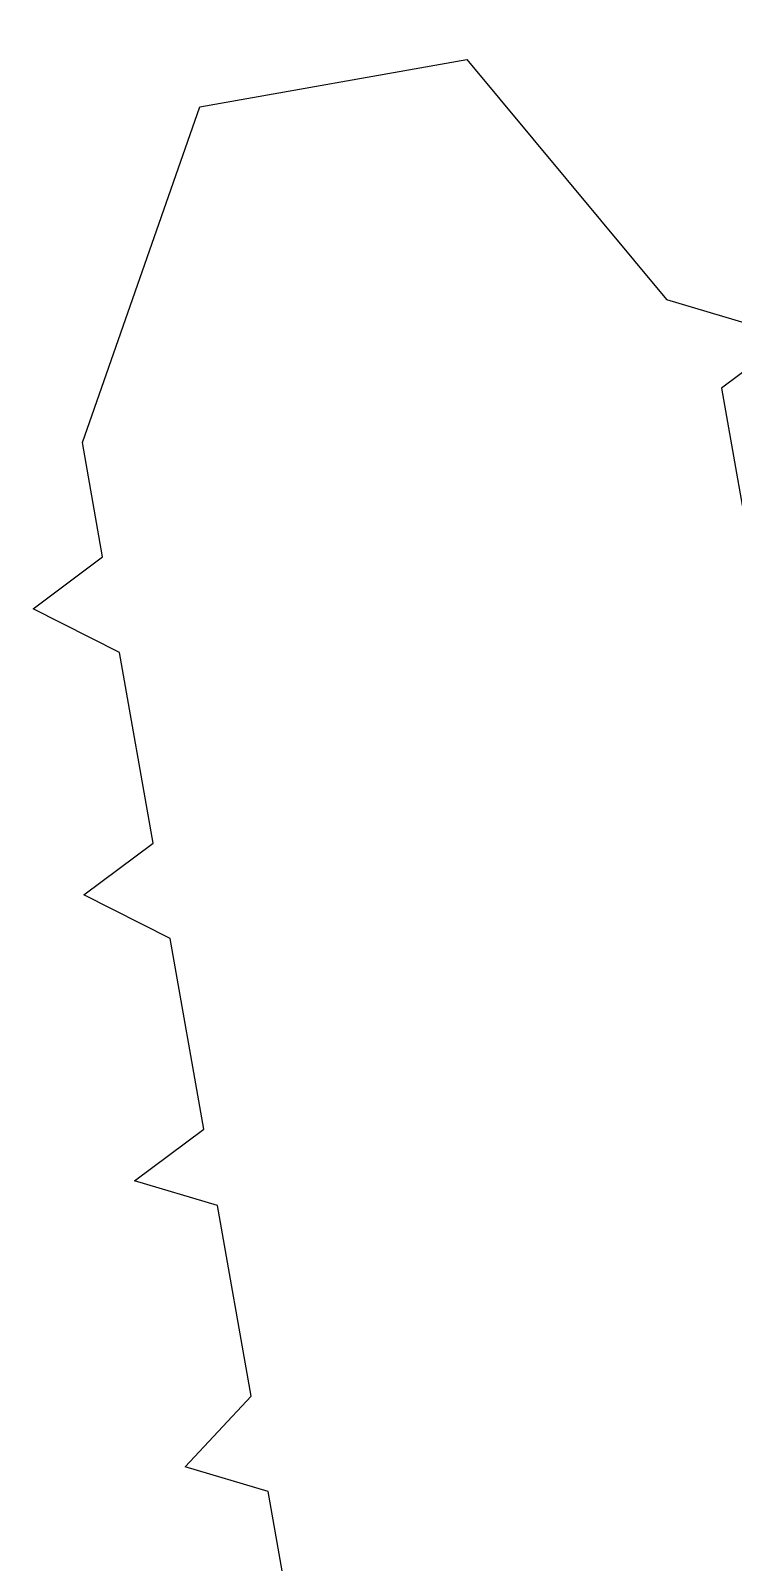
# Model space of a CAD drawing. Header units: millimetres. Extents: x -8417289 to 9420486, y 0 to 166066.
# Drawn here: x -196567.5 to -196563.08, y 105961.24 to 105970.87 of the extents above; entities that cross this region are included whole.
import ezdxf
from ezdxf import colors
from ezdxf.entities.mleader import LeaderData, LeaderLine
from ezdxf.math import Vec2, Vec3

# ---------------------------------------------------------------- set-up
doc = ezdxf.new("R2010")
doc.units = ezdxf.units.MM
doc.header["$MEASUREMENT"] = 0
doc.layers.get('0').update_dxf_attribs({"color": 250, "lineweight": 9})
for name, color, linetype, lineweight in [('_АР ТЕКСТ', 250, 'Continuous', 25), ('АР_Размеры', 175, 'Continuous', 9), ('АР_Сущ Несущая стена', 216, 'Continuous', 30)]:
    doc.layers.add(name, color=color, linetype=linetype, lineweight=lineweight)
doc.styles.add('ISOCPEUR', font='isocpeur.TTF')

# ---------------------------------------------------------------- blocks, each defined once
blk = doc.blocks.new('_DotSmall')
at = {"color": 0, "linetype": 'ByBlock', "const_width": 0.5}
blk.add_lwpolyline([(-0.0625, 0, 1), (0.0625, 0, 1)], format="xyb", close=True, dxfattribs=at)

msp = doc.modelspace()

# ---------------------------------------------------------------- linework, layer by layer
at = {"layer": 'АР_Размеры', "color": 5, "lineweight": 0, "ltscale": 100, "transparency": 33554687}
msp.add_lwpolyline([(-196565.7883, 105960.4771), (-196566.0011, 105961.6776), (-196566.5239, 105961.8326), (-196566.1075, 105962.2779), (-196566.3202, 105963.4784), (-196566.843, 105963.6334), (-196566.4053, 105963.9586), (-196566.6181, 105965.1591), (-196567.1622, 105965.4342), (-196566.7245, 105965.7594), (-196566.9373, 105966.9599), (-196567.4814, 105967.2349), (-196567.0437, 105967.5602), (-196567.1713, 105968.2805), (-196566.4313, 105970.3927), (-196564.7506, 105970.6906), (-196563.4923, 105969.1802), (-196562.7081, 105968.9477), (-196563.1458, 105968.6225), (-196562.9331, 105967.4219)], dxfattribs=at)
msp.add_lwpolyline([(-196565.7883, 105960.4771), (-196566.0011, 105961.6776), (-196566.5239, 105961.8326), (-196566.1075, 105962.2779), (-196566.3202, 105963.4784), (-196566.843, 105963.6334), (-196566.4053, 105963.9586), (-196566.6181, 105965.1591), (-196567.1622, 105965.4342), (-196566.7245, 105965.7594), (-196566.9373, 105966.9599), (-196567.4814, 105967.2349), (-196567.0437, 105967.5602), (-196567.1713, 105968.2805), (-196566.4313, 105970.3927), (-196564.7506, 105970.6906), (-196563.4923, 105969.1802), (-196562.7081, 105968.9477), (-196563.1458, 105968.6225), (-196562.9331, 105967.4219)], dxfattribs=at)
msp.add_lwpolyline([(-196565.7883, 105960.4771), (-196566.0011, 105961.6776), (-196566.5239, 105961.8326), (-196566.1075, 105962.2779), (-196566.3202, 105963.4784), (-196566.843, 105963.6334), (-196566.4053, 105963.9586), (-196566.6181, 105965.1591), (-196567.1622, 105965.4342), (-196566.7245, 105965.7594), (-196566.9373, 105966.9599), (-196567.4814, 105967.2349), (-196567.0437, 105967.5602), (-196567.1713, 105968.2805), (-196566.4313, 105970.3927), (-196564.7506, 105970.6906), (-196563.4923, 105969.1802), (-196562.7081, 105968.9477), (-196563.1458, 105968.6225), (-196562.9331, 105967.4219)], dxfattribs=at)
msp.add_lwpolyline([(-196565.7883, 105960.4771), (-196566.0011, 105961.6776), (-196566.5239, 105961.8326), (-196566.1075, 105962.2779), (-196566.3202, 105963.4784), (-196566.843, 105963.6334), (-196566.4053, 105963.9586), (-196566.6181, 105965.1591), (-196567.1622, 105965.4342), (-196566.7245, 105965.7594), (-196566.9373, 105966.9599), (-196567.4814, 105967.2349), (-196567.0437, 105967.5602), (-196567.1713, 105968.2805), (-196566.4313, 105970.3927), (-196564.7506, 105970.6906), (-196563.4923, 105969.1802), (-196562.7081, 105968.9477), (-196563.1458, 105968.6225), (-196562.9331, 105967.4219)], dxfattribs=at)
msp.add_lwpolyline([(-196565.7883, 105960.4771), (-196566.0011, 105961.6776), (-196566.5239, 105961.8326), (-196566.1075, 105962.2779), (-196566.3202, 105963.4784), (-196566.843, 105963.6334), (-196566.4053, 105963.9586), (-196566.6181, 105965.1591), (-196567.1622, 105965.4342), (-196566.7245, 105965.7594), (-196566.9373, 105966.9599), (-196567.4814, 105967.2349), (-196567.0437, 105967.5602), (-196567.1713, 105968.2805), (-196566.4313, 105970.3927), (-196564.7506, 105970.6906), (-196563.4923, 105969.1802), (-196562.7081, 105968.9477), (-196563.1458, 105968.6225), (-196562.9331, 105967.4219)], dxfattribs=at)
msp.add_lwpolyline([(-196565.7883, 105960.4771), (-196566.0011, 105961.6776), (-196566.5239, 105961.8326), (-196566.1075, 105962.2779), (-196566.3202, 105963.4784), (-196566.843, 105963.6334), (-196566.4053, 105963.9586), (-196566.6181, 105965.1591), (-196567.1622, 105965.4342), (-196566.7245, 105965.7594), (-196566.9373, 105966.9599), (-196567.4814, 105967.2349), (-196567.0437, 105967.5602), (-196567.1713, 105968.2805), (-196566.4313, 105970.3927), (-196564.7506, 105970.6906), (-196563.4923, 105969.1802), (-196562.7081, 105968.9477), (-196563.1458, 105968.6225), (-196562.9331, 105967.4219)], dxfattribs=at)
msp.add_lwpolyline([(-196565.7883, 105960.4771), (-196566.0011, 105961.6776), (-196566.5239, 105961.8326), (-196566.1075, 105962.2779), (-196566.3202, 105963.4784), (-196566.843, 105963.6334), (-196566.4053, 105963.9586), (-196566.6181, 105965.1591), (-196567.1622, 105965.4342), (-196566.7245, 105965.7594), (-196566.9373, 105966.9599), (-196567.4814, 105967.2349), (-196567.0437, 105967.5602), (-196567.1713, 105968.2805), (-196566.4313, 105970.3927), (-196564.7506, 105970.6906), (-196563.4923, 105969.1802), (-196562.7081, 105968.9477), (-196563.1458, 105968.6225), (-196562.9331, 105967.4219)], dxfattribs=at)
msp.add_lwpolyline([(-196565.7883, 105960.4771), (-196566.0011, 105961.6776), (-196566.5239, 105961.8326), (-196566.1075, 105962.2779), (-196566.3202, 105963.4784), (-196566.843, 105963.6334), (-196566.4053, 105963.9586), (-196566.6181, 105965.1591), (-196567.1622, 105965.4342), (-196566.7245, 105965.7594), (-196566.9373, 105966.9599), (-196567.4814, 105967.2349), (-196567.0437, 105967.5602), (-196567.1713, 105968.2805), (-196566.4313, 105970.3927), (-196564.7506, 105970.6906), (-196563.4923, 105969.1802), (-196562.7081, 105968.9477), (-196563.1458, 105968.6225), (-196562.9331, 105967.4219)], dxfattribs=at)
msp.add_lwpolyline([(-196565.7883, 105960.4771), (-196566.0011, 105961.6776), (-196566.5239, 105961.8326), (-196566.1075, 105962.2779), (-196566.3202, 105963.4784), (-196566.843, 105963.6334), (-196566.4053, 105963.9586), (-196566.6181, 105965.1591), (-196567.1622, 105965.4342), (-196566.7245, 105965.7594), (-196566.9373, 105966.9599), (-196567.4814, 105967.2349), (-196567.0437, 105967.5602), (-196567.1713, 105968.2805), (-196566.4313, 105970.3927), (-196564.7506, 105970.6906), (-196563.4923, 105969.1802), (-196562.7081, 105968.9477), (-196563.1458, 105968.6225), (-196562.9331, 105967.4219)], dxfattribs=at)
msp.add_lwpolyline([(-196565.7883, 105960.4771), (-196566.0011, 105961.6776), (-196566.5239, 105961.8326), (-196566.1075, 105962.2779), (-196566.3202, 105963.4784), (-196566.843, 105963.6334), (-196566.4053, 105963.9586), (-196566.6181, 105965.1591), (-196567.1622, 105965.4342), (-196566.7245, 105965.7594), (-196566.9373, 105966.9599), (-196567.4814, 105967.2349), (-196567.0437, 105967.5602), (-196567.1713, 105968.2805), (-196566.4313, 105970.3927), (-196564.7506, 105970.6906), (-196563.4923, 105969.1802), (-196562.7081, 105968.9477), (-196563.1458, 105968.6225), (-196562.9331, 105967.4219)], dxfattribs=at)
msp.add_lwpolyline([(-196565.7883, 105960.4771), (-196566.0011, 105961.6776), (-196566.5239, 105961.8326), (-196566.1075, 105962.2779), (-196566.3202, 105963.4784), (-196566.843, 105963.6334), (-196566.4053, 105963.9586), (-196566.6181, 105965.1591), (-196567.1622, 105965.4342), (-196566.7245, 105965.7594), (-196566.9373, 105966.9599), (-196567.4814, 105967.2349), (-196567.0437, 105967.5602), (-196567.1713, 105968.2805), (-196566.4313, 105970.3927), (-196564.7506, 105970.6906), (-196563.4923, 105969.1802), (-196562.7081, 105968.9477), (-196563.1458, 105968.6225), (-196562.9331, 105967.4219)], dxfattribs=at)
msp.add_lwpolyline([(-196565.7883, 105960.4771), (-196566.0011, 105961.6776), (-196566.5239, 105961.8326), (-196566.1075, 105962.2779), (-196566.3202, 105963.4784), (-196566.843, 105963.6334), (-196566.4053, 105963.9586), (-196566.6181, 105965.1591), (-196567.1622, 105965.4342), (-196566.7245, 105965.7594), (-196566.9373, 105966.9599), (-196567.4814, 105967.2349), (-196567.0437, 105967.5602), (-196567.1713, 105968.2805), (-196566.4313, 105970.3927), (-196564.7506, 105970.6906), (-196563.4923, 105969.1802), (-196562.7081, 105968.9477), (-196563.1458, 105968.6225), (-196562.9331, 105967.4219)], dxfattribs=at)
msp.add_lwpolyline([(-196565.7883, 105960.4771), (-196566.0011, 105961.6776), (-196566.5239, 105961.8326), (-196566.1075, 105962.2779), (-196566.3202, 105963.4784), (-196566.843, 105963.6334), (-196566.4053, 105963.9586), (-196566.6181, 105965.1591), (-196567.1622, 105965.4342), (-196566.7245, 105965.7594), (-196566.9373, 105966.9599), (-196567.4814, 105967.2349), (-196567.0437, 105967.5602), (-196567.1713, 105968.2805), (-196566.4313, 105970.3927), (-196564.7506, 105970.6906), (-196563.4923, 105969.1802), (-196562.7081, 105968.9477), (-196563.1458, 105968.6225), (-196562.9331, 105967.4219)], dxfattribs=at)
msp.add_lwpolyline([(-196565.7883, 105960.4771), (-196566.0011, 105961.6776), (-196566.5239, 105961.8326), (-196566.1075, 105962.2779), (-196566.3202, 105963.4784), (-196566.843, 105963.6334), (-196566.4053, 105963.9586), (-196566.6181, 105965.1591), (-196567.1622, 105965.4342), (-196566.7245, 105965.7594), (-196566.9373, 105966.9599), (-196567.4814, 105967.2349), (-196567.0437, 105967.5602), (-196567.1713, 105968.2805), (-196566.4313, 105970.3927), (-196564.7506, 105970.6906), (-196563.4923, 105969.1802), (-196562.7081, 105968.9477), (-196563.1458, 105968.6225), (-196562.9331, 105967.4219)], dxfattribs=at)
msp.add_lwpolyline([(-196565.7883, 105960.4771), (-196566.0011, 105961.6776), (-196566.5239, 105961.8326), (-196566.1075, 105962.2779), (-196566.3202, 105963.4784), (-196566.843, 105963.6334), (-196566.4053, 105963.9586), (-196566.6181, 105965.1591), (-196567.1622, 105965.4342), (-196566.7245, 105965.7594), (-196566.9373, 105966.9599), (-196567.4814, 105967.2349), (-196567.0437, 105967.5602), (-196567.1713, 105968.2805), (-196566.4313, 105970.3927), (-196564.7506, 105970.6906), (-196563.4923, 105969.1802), (-196562.7081, 105968.9477), (-196563.1458, 105968.6225), (-196562.9331, 105967.4219)], dxfattribs=at)
msp.add_lwpolyline([(-196565.7883, 105960.4771), (-196566.0011, 105961.6776), (-196566.5239, 105961.8326), (-196566.1075, 105962.2779), (-196566.3202, 105963.4784), (-196566.843, 105963.6334), (-196566.4053, 105963.9586), (-196566.6181, 105965.1591), (-196567.1622, 105965.4342), (-196566.7245, 105965.7594), (-196566.9373, 105966.9599), (-196567.4814, 105967.2349), (-196567.0437, 105967.5602), (-196567.1713, 105968.2805), (-196566.4313, 105970.3927), (-196564.7506, 105970.6906), (-196563.4923, 105969.1802), (-196562.7081, 105968.9477), (-196563.1458, 105968.6225), (-196562.9331, 105967.4219)], dxfattribs=at)
msp.add_lwpolyline([(-196565.7883, 105960.4771), (-196566.0011, 105961.6776), (-196566.5239, 105961.8326), (-196566.1075, 105962.2779), (-196566.3202, 105963.4784), (-196566.843, 105963.6334), (-196566.4053, 105963.9586), (-196566.6181, 105965.1591), (-196567.1622, 105965.4342), (-196566.7245, 105965.7594), (-196566.9373, 105966.9599), (-196567.4814, 105967.2349), (-196567.0437, 105967.5602), (-196567.1713, 105968.2805), (-196566.4313, 105970.3927), (-196564.7506, 105970.6906), (-196563.4923, 105969.1802), (-196562.7081, 105968.9477), (-196563.1458, 105968.6225), (-196562.9331, 105967.4219)], dxfattribs=at)
msp.add_lwpolyline([(-196565.7883, 105960.4771), (-196566.0011, 105961.6776), (-196566.5239, 105961.8326), (-196566.1075, 105962.2779), (-196566.3202, 105963.4784), (-196566.843, 105963.6334), (-196566.4053, 105963.9586), (-196566.6181, 105965.1591), (-196567.1622, 105965.4342), (-196566.7245, 105965.7594), (-196566.9373, 105966.9599), (-196567.4814, 105967.2349), (-196567.0437, 105967.5602), (-196567.1713, 105968.2805), (-196566.4313, 105970.3927), (-196564.7506, 105970.6906), (-196563.4923, 105969.1802), (-196562.7081, 105968.9477), (-196563.1458, 105968.6225), (-196562.9331, 105967.4219)], dxfattribs=at)
msp.add_lwpolyline([(-196565.7883, 105960.4771), (-196566.0011, 105961.6776), (-196566.5239, 105961.8326), (-196566.1075, 105962.2779), (-196566.3202, 105963.4784), (-196566.843, 105963.6334), (-196566.4053, 105963.9586), (-196566.6181, 105965.1591), (-196567.1622, 105965.4342), (-196566.7245, 105965.7594), (-196566.9373, 105966.9599), (-196567.4814, 105967.2349), (-196567.0437, 105967.5602), (-196567.1713, 105968.2805), (-196566.4313, 105970.3927), (-196564.7506, 105970.6906), (-196563.4923, 105969.1802), (-196562.7081, 105968.9477), (-196563.1458, 105968.6225), (-196562.9331, 105967.4219)], dxfattribs=at)
msp.add_lwpolyline([(-196565.7883, 105960.4771), (-196566.0011, 105961.6776), (-196566.5239, 105961.8326), (-196566.1075, 105962.2779), (-196566.3202, 105963.4784), (-196566.843, 105963.6334), (-196566.4053, 105963.9586), (-196566.6181, 105965.1591), (-196567.1622, 105965.4342), (-196566.7245, 105965.7594), (-196566.9373, 105966.9599), (-196567.4814, 105967.2349), (-196567.0437, 105967.5602), (-196567.1713, 105968.2805), (-196566.4313, 105970.3927), (-196564.7506, 105970.6906), (-196563.4923, 105969.1802), (-196562.7081, 105968.9477), (-196563.1458, 105968.6225), (-196562.9331, 105967.4219)], dxfattribs=at)
msp.add_lwpolyline([(-196565.7883, 105960.4771), (-196566.0011, 105961.6776), (-196566.5239, 105961.8326), (-196566.1075, 105962.2779), (-196566.3202, 105963.4784), (-196566.843, 105963.6334), (-196566.4053, 105963.9586), (-196566.6181, 105965.1591), (-196567.1622, 105965.4342), (-196566.7245, 105965.7594), (-196566.9373, 105966.9599), (-196567.4814, 105967.2349), (-196567.0437, 105967.5602), (-196567.1713, 105968.2805), (-196566.4313, 105970.3927), (-196564.7506, 105970.6906), (-196563.4923, 105969.1802), (-196562.7081, 105968.9477), (-196563.1458, 105968.6225), (-196562.9331, 105967.4219)], dxfattribs=at)
msp.add_lwpolyline([(-196565.7883, 105960.4771), (-196566.0011, 105961.6776), (-196566.5239, 105961.8326), (-196566.1075, 105962.2779), (-196566.3202, 105963.4784), (-196566.843, 105963.6334), (-196566.4053, 105963.9586), (-196566.6181, 105965.1591), (-196567.1622, 105965.4342), (-196566.7245, 105965.7594), (-196566.9373, 105966.9599), (-196567.4814, 105967.2349), (-196567.0437, 105967.5602), (-196567.1713, 105968.2805), (-196566.4313, 105970.3927), (-196564.7506, 105970.6906), (-196563.4923, 105969.1802), (-196562.7081, 105968.9477), (-196563.1458, 105968.6225), (-196562.9331, 105967.4219)], dxfattribs=at)
msp.add_lwpolyline([(-196565.7883, 105960.4771), (-196566.0011, 105961.6776), (-196566.5239, 105961.8326), (-196566.1075, 105962.2779), (-196566.3202, 105963.4784), (-196566.843, 105963.6334), (-196566.4053, 105963.9586), (-196566.6181, 105965.1591), (-196567.1622, 105965.4342), (-196566.7245, 105965.7594), (-196566.9373, 105966.9599), (-196567.4814, 105967.2349), (-196567.0437, 105967.5602), (-196567.1713, 105968.2805), (-196566.4313, 105970.3927), (-196564.7506, 105970.6906), (-196563.4923, 105969.1802), (-196562.7081, 105968.9477), (-196563.1458, 105968.6225), (-196562.9331, 105967.4219)], dxfattribs=at)
msp.add_lwpolyline([(-196565.7883, 105960.4771), (-196566.0011, 105961.6776), (-196566.5239, 105961.8326), (-196566.1075, 105962.2779), (-196566.3202, 105963.4784), (-196566.843, 105963.6334), (-196566.4053, 105963.9586), (-196566.6181, 105965.1591), (-196567.1622, 105965.4342), (-196566.7245, 105965.7594), (-196566.9373, 105966.9599), (-196567.4814, 105967.2349), (-196567.0437, 105967.5602), (-196567.1713, 105968.2805), (-196566.4313, 105970.3927), (-196564.7506, 105970.6906), (-196563.4923, 105969.1802), (-196562.7081, 105968.9477), (-196563.1458, 105968.6225), (-196562.9331, 105967.4219)], dxfattribs=at)
msp.add_lwpolyline([(-196565.7883, 105960.4771), (-196566.0011, 105961.6776), (-196566.5239, 105961.8326), (-196566.1075, 105962.2779), (-196566.3202, 105963.4784), (-196566.843, 105963.6334), (-196566.4053, 105963.9586), (-196566.6181, 105965.1591), (-196567.1622, 105965.4342), (-196566.7245, 105965.7594), (-196566.9373, 105966.9599), (-196567.4814, 105967.2349), (-196567.0437, 105967.5602), (-196567.1713, 105968.2805), (-196566.4313, 105970.3927), (-196564.7506, 105970.6906), (-196563.4923, 105969.1802), (-196562.7081, 105968.9477), (-196563.1458, 105968.6225), (-196562.9331, 105967.4219)], dxfattribs=at)
msp.add_lwpolyline([(-196565.7883, 105960.4771), (-196566.0011, 105961.6776), (-196566.5239, 105961.8326), (-196566.1075, 105962.2779), (-196566.3202, 105963.4784), (-196566.843, 105963.6334), (-196566.4053, 105963.9586), (-196566.6181, 105965.1591), (-196567.1622, 105965.4342), (-196566.7245, 105965.7594), (-196566.9373, 105966.9599), (-196567.4814, 105967.2349), (-196567.0437, 105967.5602), (-196567.1713, 105968.2805), (-196566.4313, 105970.3927), (-196564.7506, 105970.6906), (-196563.4923, 105969.1802), (-196562.7081, 105968.9477), (-196563.1458, 105968.6225), (-196562.9331, 105967.4219)], dxfattribs=at)
msp.add_lwpolyline([(-196565.7883, 105960.4771), (-196566.0011, 105961.6776), (-196566.5239, 105961.8326), (-196566.1075, 105962.2779), (-196566.3202, 105963.4784), (-196566.843, 105963.6334), (-196566.4053, 105963.9586), (-196566.6181, 105965.1591), (-196567.1622, 105965.4342), (-196566.7245, 105965.7594), (-196566.9373, 105966.9599), (-196567.4814, 105967.2349), (-196567.0437, 105967.5602), (-196567.1713, 105968.2805), (-196566.4313, 105970.3927), (-196564.7506, 105970.6906), (-196563.4923, 105969.1802), (-196562.7081, 105968.9477), (-196563.1458, 105968.6225), (-196562.9331, 105967.4219)], dxfattribs=at)
msp.add_lwpolyline([(-196565.7883, 105960.4771), (-196566.0011, 105961.6776), (-196566.5239, 105961.8326), (-196566.1075, 105962.2779), (-196566.3202, 105963.4784), (-196566.843, 105963.6334), (-196566.4053, 105963.9586), (-196566.6181, 105965.1591), (-196567.1622, 105965.4342), (-196566.7245, 105965.7594), (-196566.9373, 105966.9599), (-196567.4814, 105967.2349), (-196567.0437, 105967.5602), (-196567.1713, 105968.2805), (-196566.4313, 105970.3927), (-196564.7506, 105970.6906), (-196563.4923, 105969.1802), (-196562.7081, 105968.9477), (-196563.1458, 105968.6225), (-196562.9331, 105967.4219)], dxfattribs=at)
msp.add_lwpolyline([(-196565.7883, 105960.4771), (-196566.0011, 105961.6776), (-196566.5239, 105961.8326), (-196566.1075, 105962.2779), (-196566.3202, 105963.4784), (-196566.843, 105963.6334), (-196566.4053, 105963.9586), (-196566.6181, 105965.1591), (-196567.1622, 105965.4342), (-196566.7245, 105965.7594), (-196566.9373, 105966.9599), (-196567.4814, 105967.2349), (-196567.0437, 105967.5602), (-196567.1713, 105968.2805), (-196566.4313, 105970.3927), (-196564.7506, 105970.6906), (-196563.4923, 105969.1802), (-196562.7081, 105968.9477), (-196563.1458, 105968.6225), (-196562.9331, 105967.4219)], dxfattribs=at)
msp.add_lwpolyline([(-196565.7883, 105960.4771), (-196566.0011, 105961.6776), (-196566.5239, 105961.8326), (-196566.1075, 105962.2779), (-196566.3202, 105963.4784), (-196566.843, 105963.6334), (-196566.4053, 105963.9586), (-196566.6181, 105965.1591), (-196567.1622, 105965.4342), (-196566.7245, 105965.7594), (-196566.9373, 105966.9599), (-196567.4814, 105967.2349), (-196567.0437, 105967.5602), (-196567.1713, 105968.2805), (-196566.4313, 105970.3927), (-196564.7506, 105970.6906), (-196563.4923, 105969.1802), (-196562.7081, 105968.9477), (-196563.1458, 105968.6225), (-196562.9331, 105967.4219)], dxfattribs=at)
msp.add_lwpolyline([(-196565.7883, 105960.4771), (-196566.0011, 105961.6776), (-196566.5239, 105961.8326), (-196566.1075, 105962.2779), (-196566.3202, 105963.4784), (-196566.843, 105963.6334), (-196566.4053, 105963.9586), (-196566.6181, 105965.1591), (-196567.1622, 105965.4342), (-196566.7245, 105965.7594), (-196566.9373, 105966.9599), (-196567.4814, 105967.2349), (-196567.0437, 105967.5602), (-196567.1713, 105968.2805), (-196566.4313, 105970.3927), (-196564.7506, 105970.6906), (-196563.4923, 105969.1802), (-196562.7081, 105968.9477), (-196563.1458, 105968.6225), (-196562.9331, 105967.4219)], dxfattribs=at)
msp.add_lwpolyline([(-196565.7883, 105960.4771), (-196566.0011, 105961.6776), (-196566.5239, 105961.8326), (-196566.1075, 105962.2779), (-196566.3202, 105963.4784), (-196566.843, 105963.6334), (-196566.4053, 105963.9586), (-196566.6181, 105965.1591), (-196567.1622, 105965.4342), (-196566.7245, 105965.7594), (-196566.9373, 105966.9599), (-196567.4814, 105967.2349), (-196567.0437, 105967.5602), (-196567.1713, 105968.2805), (-196566.4313, 105970.3927), (-196564.7506, 105970.6906), (-196563.4923, 105969.1802), (-196562.7081, 105968.9477), (-196563.1458, 105968.6225), (-196562.9331, 105967.4219)], dxfattribs=at)
msp.add_lwpolyline([(-196565.7883, 105960.4771), (-196566.0011, 105961.6776), (-196566.5239, 105961.8326), (-196566.1075, 105962.2779), (-196566.3202, 105963.4784), (-196566.843, 105963.6334), (-196566.4053, 105963.9586), (-196566.6181, 105965.1591), (-196567.1622, 105965.4342), (-196566.7245, 105965.7594), (-196566.9373, 105966.9599), (-196567.4814, 105967.2349), (-196567.0437, 105967.5602), (-196567.1713, 105968.2805), (-196566.4313, 105970.3927), (-196564.7506, 105970.6906), (-196563.4923, 105969.1802), (-196562.7081, 105968.9477), (-196563.1458, 105968.6225), (-196562.9331, 105967.4219)], dxfattribs=at)
msp.add_lwpolyline([(-196565.7883, 105960.4771), (-196566.0011, 105961.6776), (-196566.5239, 105961.8326), (-196566.1075, 105962.2779), (-196566.3202, 105963.4784), (-196566.843, 105963.6334), (-196566.4053, 105963.9586), (-196566.6181, 105965.1591), (-196567.1622, 105965.4342), (-196566.7245, 105965.7594), (-196566.9373, 105966.9599), (-196567.4814, 105967.2349), (-196567.0437, 105967.5602), (-196567.1713, 105968.2805), (-196566.4313, 105970.3927), (-196564.7506, 105970.6906), (-196563.4923, 105969.1802), (-196562.7081, 105968.9477), (-196563.1458, 105968.6225), (-196562.9331, 105967.4219)], dxfattribs=at)
msp.add_lwpolyline([(-196565.7883, 105960.4771), (-196566.0011, 105961.6776), (-196566.5239, 105961.8326), (-196566.1075, 105962.2779), (-196566.3202, 105963.4784), (-196566.843, 105963.6334), (-196566.4053, 105963.9586), (-196566.6181, 105965.1591), (-196567.1622, 105965.4342), (-196566.7245, 105965.7594), (-196566.9373, 105966.9599), (-196567.4814, 105967.2349), (-196567.0437, 105967.5602), (-196567.1713, 105968.2805), (-196566.4313, 105970.3927), (-196564.7506, 105970.6906), (-196563.4923, 105969.1802), (-196562.7081, 105968.9477), (-196563.1458, 105968.6225), (-196562.9331, 105967.4219)], dxfattribs=at)
msp.add_lwpolyline([(-196565.7883, 105960.4771), (-196566.0011, 105961.6776), (-196566.5239, 105961.8326), (-196566.1075, 105962.2779), (-196566.3202, 105963.4784), (-196566.843, 105963.6334), (-196566.4053, 105963.9586), (-196566.6181, 105965.1591), (-196567.1622, 105965.4342), (-196566.7245, 105965.7594), (-196566.9373, 105966.9599), (-196567.4814, 105967.2349), (-196567.0437, 105967.5602), (-196567.1713, 105968.2805), (-196566.4313, 105970.3927), (-196564.7506, 105970.6906), (-196563.4923, 105969.1802), (-196562.7081, 105968.9477), (-196563.1458, 105968.6225), (-196562.9331, 105967.4219)], dxfattribs=at)
msp.add_lwpolyline([(-196565.7883, 105960.4771), (-196566.0011, 105961.6776), (-196566.5239, 105961.8326), (-196566.1075, 105962.2779), (-196566.3202, 105963.4784), (-196566.843, 105963.6334), (-196566.4053, 105963.9586), (-196566.6181, 105965.1591), (-196567.1622, 105965.4342), (-196566.7245, 105965.7594), (-196566.9373, 105966.9599), (-196567.4814, 105967.2349), (-196567.0437, 105967.5602), (-196567.1713, 105968.2805), (-196566.4313, 105970.3927), (-196564.7506, 105970.6906), (-196563.4923, 105969.1802), (-196562.7081, 105968.9477), (-196563.1458, 105968.6225), (-196562.9331, 105967.4219)], dxfattribs=at)
msp.add_lwpolyline([(-196565.7883, 105960.4771), (-196566.0011, 105961.6776), (-196566.5239, 105961.8326), (-196566.1075, 105962.2779), (-196566.3202, 105963.4784), (-196566.843, 105963.6334), (-196566.4053, 105963.9586), (-196566.6181, 105965.1591), (-196567.1622, 105965.4342), (-196566.7245, 105965.7594), (-196566.9373, 105966.9599), (-196567.4814, 105967.2349), (-196567.0437, 105967.5602), (-196567.1713, 105968.2805), (-196566.4313, 105970.3927), (-196564.7506, 105970.6906), (-196563.4923, 105969.1802), (-196562.7081, 105968.9477), (-196563.1458, 105968.6225), (-196562.9331, 105967.4219)], dxfattribs=at)
msp.add_lwpolyline([(-196565.7883, 105960.4771), (-196566.0011, 105961.6776), (-196566.5239, 105961.8326), (-196566.1075, 105962.2779), (-196566.3202, 105963.4784), (-196566.843, 105963.6334), (-196566.4053, 105963.9586), (-196566.6181, 105965.1591), (-196567.1622, 105965.4342), (-196566.7245, 105965.7594), (-196566.9373, 105966.9599), (-196567.4814, 105967.2349), (-196567.0437, 105967.5602), (-196567.1713, 105968.2805), (-196566.4313, 105970.3927), (-196564.7506, 105970.6906), (-196563.4923, 105969.1802), (-196562.7081, 105968.9477), (-196563.1458, 105968.6225), (-196562.9331, 105967.4219)], dxfattribs=at)
msp.add_lwpolyline([(-196565.7883, 105960.4771), (-196566.0011, 105961.6776), (-196566.5239, 105961.8326), (-196566.1075, 105962.2779), (-196566.3202, 105963.4784), (-196566.843, 105963.6334), (-196566.4053, 105963.9586), (-196566.6181, 105965.1591), (-196567.1622, 105965.4342), (-196566.7245, 105965.7594), (-196566.9373, 105966.9599), (-196567.4814, 105967.2349), (-196567.0437, 105967.5602), (-196567.1713, 105968.2805), (-196566.4313, 105970.3927), (-196564.7506, 105970.6906), (-196563.4923, 105969.1802), (-196562.7081, 105968.9477), (-196563.1458, 105968.6225), (-196562.9331, 105967.4219)], dxfattribs=at)
msp.add_lwpolyline([(-196565.7883, 105960.4771), (-196566.0011, 105961.6776), (-196566.5239, 105961.8326), (-196566.1075, 105962.2779), (-196566.3202, 105963.4784), (-196566.843, 105963.6334), (-196566.4053, 105963.9586), (-196566.6181, 105965.1591), (-196567.1622, 105965.4342), (-196566.7245, 105965.7594), (-196566.9373, 105966.9599), (-196567.4814, 105967.2349), (-196567.0437, 105967.5602), (-196567.1713, 105968.2805), (-196566.4313, 105970.3927), (-196564.7506, 105970.6906), (-196563.4923, 105969.1802), (-196562.7081, 105968.9477), (-196563.1458, 105968.6225), (-196562.9331, 105967.4219)], dxfattribs=at)
msp.add_lwpolyline([(-196565.7883, 105960.4771), (-196566.0011, 105961.6776), (-196566.5239, 105961.8326), (-196566.1075, 105962.2779), (-196566.3202, 105963.4784), (-196566.843, 105963.6334), (-196566.4053, 105963.9586), (-196566.6181, 105965.1591), (-196567.1622, 105965.4342), (-196566.7245, 105965.7594), (-196566.9373, 105966.9599), (-196567.4814, 105967.2349), (-196567.0437, 105967.5602), (-196567.1713, 105968.2805), (-196566.4313, 105970.3927), (-196564.7506, 105970.6906), (-196563.4923, 105969.1802), (-196562.7081, 105968.9477), (-196563.1458, 105968.6225), (-196562.9331, 105967.4219)], dxfattribs=at)
msp.add_lwpolyline([(-196565.7883, 105960.4771), (-196566.0011, 105961.6776), (-196566.5239, 105961.8326), (-196566.1075, 105962.2779), (-196566.3202, 105963.4784), (-196566.843, 105963.6334), (-196566.4053, 105963.9586), (-196566.6181, 105965.1591), (-196567.1622, 105965.4342), (-196566.7245, 105965.7594), (-196566.9373, 105966.9599), (-196567.4814, 105967.2349), (-196567.0437, 105967.5602), (-196567.1713, 105968.2805), (-196566.4313, 105970.3927), (-196564.7506, 105970.6906), (-196563.4923, 105969.1802), (-196562.7081, 105968.9477), (-196563.1458, 105968.6225), (-196562.9331, 105967.4219)], dxfattribs=at)
msp.add_lwpolyline([(-196565.7883, 105960.4771), (-196566.0011, 105961.6776), (-196566.5239, 105961.8326), (-196566.1075, 105962.2779), (-196566.3202, 105963.4784), (-196566.843, 105963.6334), (-196566.4053, 105963.9586), (-196566.6181, 105965.1591), (-196567.1622, 105965.4342), (-196566.7245, 105965.7594), (-196566.9373, 105966.9599), (-196567.4814, 105967.2349), (-196567.0437, 105967.5602), (-196567.1713, 105968.2805), (-196566.4313, 105970.3927), (-196564.7506, 105970.6906), (-196563.4923, 105969.1802), (-196562.7081, 105968.9477), (-196563.1458, 105968.6225), (-196562.9331, 105967.4219)], dxfattribs=at)
msp.add_lwpolyline([(-196565.7883, 105960.4771), (-196566.0011, 105961.6776), (-196566.5239, 105961.8326), (-196566.1075, 105962.2779), (-196566.3202, 105963.4784), (-196566.843, 105963.6334), (-196566.4053, 105963.9586), (-196566.6181, 105965.1591), (-196567.1622, 105965.4342), (-196566.7245, 105965.7594), (-196566.9373, 105966.9599), (-196567.4814, 105967.2349), (-196567.0437, 105967.5602), (-196567.1713, 105968.2805), (-196566.4313, 105970.3927), (-196564.7506, 105970.6906), (-196563.4923, 105969.1802), (-196562.7081, 105968.9477), (-196563.1458, 105968.6225), (-196562.9331, 105967.4219)], dxfattribs=at)
msp.add_lwpolyline([(-196565.7883, 105960.4771), (-196566.0011, 105961.6776), (-196566.5239, 105961.8326), (-196566.1075, 105962.2779), (-196566.3202, 105963.4784), (-196566.843, 105963.6334), (-196566.4053, 105963.9586), (-196566.6181, 105965.1591), (-196567.1622, 105965.4342), (-196566.7245, 105965.7594), (-196566.9373, 105966.9599), (-196567.4814, 105967.2349), (-196567.0437, 105967.5602), (-196567.1713, 105968.2805), (-196566.4313, 105970.3927), (-196564.7506, 105970.6906), (-196563.4923, 105969.1802), (-196562.7081, 105968.9477), (-196563.1458, 105968.6225), (-196562.9331, 105967.4219)], dxfattribs=at)
msp.add_lwpolyline([(-196565.7883, 105960.4771), (-196566.0011, 105961.6776), (-196566.5239, 105961.8326), (-196566.1075, 105962.2779), (-196566.3202, 105963.4784), (-196566.843, 105963.6334), (-196566.4053, 105963.9586), (-196566.6181, 105965.1591), (-196567.1622, 105965.4342), (-196566.7245, 105965.7594), (-196566.9373, 105966.9599), (-196567.4814, 105967.2349), (-196567.0437, 105967.5602), (-196567.1713, 105968.2805), (-196566.4313, 105970.3927), (-196564.7506, 105970.6906), (-196563.4923, 105969.1802), (-196562.7081, 105968.9477), (-196563.1458, 105968.6225), (-196562.9331, 105967.4219)], dxfattribs=at)
msp.add_lwpolyline([(-196565.7883, 105960.4771), (-196566.0011, 105961.6776), (-196566.5239, 105961.8326), (-196566.1075, 105962.2779), (-196566.3202, 105963.4784), (-196566.843, 105963.6334), (-196566.4053, 105963.9586), (-196566.6181, 105965.1591), (-196567.1622, 105965.4342), (-196566.7245, 105965.7594), (-196566.9373, 105966.9599), (-196567.4814, 105967.2349), (-196567.0437, 105967.5602), (-196567.1713, 105968.2805), (-196566.4313, 105970.3927), (-196564.7506, 105970.6906), (-196563.4923, 105969.1802), (-196562.7081, 105968.9477), (-196563.1458, 105968.6225), (-196562.9331, 105967.4219)], dxfattribs=at)
msp.add_lwpolyline([(-196565.7883, 105960.4771), (-196566.0011, 105961.6776), (-196566.5239, 105961.8326), (-196566.1075, 105962.2779), (-196566.3202, 105963.4784), (-196566.843, 105963.6334), (-196566.4053, 105963.9586), (-196566.6181, 105965.1591), (-196567.1622, 105965.4342), (-196566.7245, 105965.7594), (-196566.9373, 105966.9599), (-196567.4814, 105967.2349), (-196567.0437, 105967.5602), (-196567.1713, 105968.2805), (-196566.4313, 105970.3927), (-196564.7506, 105970.6906), (-196563.4923, 105969.1802), (-196562.7081, 105968.9477), (-196563.1458, 105968.6225), (-196562.9331, 105967.4219)], dxfattribs=at)
msp.add_lwpolyline([(-196565.7883, 105960.4771), (-196566.0011, 105961.6776), (-196566.5239, 105961.8326), (-196566.1075, 105962.2779), (-196566.3202, 105963.4784), (-196566.843, 105963.6334), (-196566.4053, 105963.9586), (-196566.6181, 105965.1591), (-196567.1622, 105965.4342), (-196566.7245, 105965.7594), (-196566.9373, 105966.9599), (-196567.4814, 105967.2349), (-196567.0437, 105967.5602), (-196567.1713, 105968.2805), (-196566.4313, 105970.3927), (-196564.7506, 105970.6906), (-196563.4923, 105969.1802), (-196562.7081, 105968.9477), (-196563.1458, 105968.6225), (-196562.9331, 105967.4219)], dxfattribs=at)
msp.add_lwpolyline([(-196565.7883, 105960.4771), (-196566.0011, 105961.6776), (-196566.5239, 105961.8326), (-196566.1075, 105962.2779), (-196566.3202, 105963.4784), (-196566.843, 105963.6334), (-196566.4053, 105963.9586), (-196566.6181, 105965.1591), (-196567.1622, 105965.4342), (-196566.7245, 105965.7594), (-196566.9373, 105966.9599), (-196567.4814, 105967.2349), (-196567.0437, 105967.5602), (-196567.1713, 105968.2805), (-196566.4313, 105970.3927), (-196564.7506, 105970.6906), (-196563.4923, 105969.1802), (-196562.7081, 105968.9477), (-196563.1458, 105968.6225), (-196562.9331, 105967.4219)], dxfattribs=at)
msp.add_lwpolyline([(-196565.7883, 105960.4771), (-196566.0011, 105961.6776), (-196566.5239, 105961.8326), (-196566.1075, 105962.2779), (-196566.3202, 105963.4784), (-196566.843, 105963.6334), (-196566.4053, 105963.9586), (-196566.6181, 105965.1591), (-196567.1622, 105965.4342), (-196566.7245, 105965.7594), (-196566.9373, 105966.9599), (-196567.4814, 105967.2349), (-196567.0437, 105967.5602), (-196567.1713, 105968.2805), (-196566.4313, 105970.3927), (-196564.7506, 105970.6906), (-196563.4923, 105969.1802), (-196562.7081, 105968.9477), (-196563.1458, 105968.6225), (-196562.9331, 105967.4219)], dxfattribs=at)
msp.add_lwpolyline([(-196565.7883, 105960.4771), (-196566.0011, 105961.6776), (-196566.5239, 105961.8326), (-196566.1075, 105962.2779), (-196566.3202, 105963.4784), (-196566.843, 105963.6334), (-196566.4053, 105963.9586), (-196566.6181, 105965.1591), (-196567.1622, 105965.4342), (-196566.7245, 105965.7594), (-196566.9373, 105966.9599), (-196567.4814, 105967.2349), (-196567.0437, 105967.5602), (-196567.1713, 105968.2805), (-196566.4313, 105970.3927), (-196564.7506, 105970.6906), (-196563.4923, 105969.1802), (-196562.7081, 105968.9477), (-196563.1458, 105968.6225), (-196562.9331, 105967.4219)], dxfattribs=at)
msp.add_lwpolyline([(-196565.7883, 105960.4771), (-196566.0011, 105961.6776), (-196566.5239, 105961.8326), (-196566.1075, 105962.2779), (-196566.3202, 105963.4784), (-196566.843, 105963.6334), (-196566.4053, 105963.9586), (-196566.6181, 105965.1591), (-196567.1622, 105965.4342), (-196566.7245, 105965.7594), (-196566.9373, 105966.9599), (-196567.4814, 105967.2349), (-196567.0437, 105967.5602), (-196567.1713, 105968.2805), (-196566.4313, 105970.3927), (-196564.7506, 105970.6906), (-196563.4923, 105969.1802), (-196562.7081, 105968.9477), (-196563.1458, 105968.6225), (-196562.9331, 105967.4219)], dxfattribs=at)
msp.add_lwpolyline([(-196565.7883, 105960.4771), (-196566.0011, 105961.6776), (-196566.5239, 105961.8326), (-196566.1075, 105962.2779), (-196566.3202, 105963.4784), (-196566.843, 105963.6334), (-196566.4053, 105963.9586), (-196566.6181, 105965.1591), (-196567.1622, 105965.4342), (-196566.7245, 105965.7594), (-196566.9373, 105966.9599), (-196567.4814, 105967.2349), (-196567.0437, 105967.5602), (-196567.1713, 105968.2805), (-196566.4313, 105970.3927), (-196564.7506, 105970.6906), (-196563.4923, 105969.1802), (-196562.7081, 105968.9477), (-196563.1458, 105968.6225), (-196562.9331, 105967.4219)], dxfattribs=at)
msp.add_lwpolyline([(-196565.7883, 105960.4771), (-196566.0011, 105961.6776), (-196566.5239, 105961.8326), (-196566.1075, 105962.2779), (-196566.3202, 105963.4784), (-196566.843, 105963.6334), (-196566.4053, 105963.9586), (-196566.6181, 105965.1591), (-196567.1622, 105965.4342), (-196566.7245, 105965.7594), (-196566.9373, 105966.9599), (-196567.4814, 105967.2349), (-196567.0437, 105967.5602), (-196567.1713, 105968.2805), (-196566.4313, 105970.3927), (-196564.7506, 105970.6906), (-196563.4923, 105969.1802), (-196562.7081, 105968.9477), (-196563.1458, 105968.6225), (-196562.9331, 105967.4219)], dxfattribs=at)
msp.add_lwpolyline([(-196565.7883, 105960.4771), (-196566.0011, 105961.6776), (-196566.5239, 105961.8326), (-196566.1075, 105962.2779), (-196566.3202, 105963.4784), (-196566.843, 105963.6334), (-196566.4053, 105963.9586), (-196566.6181, 105965.1591), (-196567.1622, 105965.4342), (-196566.7245, 105965.7594), (-196566.9373, 105966.9599), (-196567.4814, 105967.2349), (-196567.0437, 105967.5602), (-196567.1713, 105968.2805), (-196566.4313, 105970.3927), (-196564.7506, 105970.6906), (-196563.4923, 105969.1802), (-196562.7081, 105968.9477), (-196563.1458, 105968.6225), (-196562.9331, 105967.4219)], dxfattribs=at)
msp.add_lwpolyline([(-196565.7883, 105960.4771), (-196566.0011, 105961.6776), (-196566.5239, 105961.8326), (-196566.1075, 105962.2779), (-196566.3202, 105963.4784), (-196566.843, 105963.6334), (-196566.4053, 105963.9586), (-196566.6181, 105965.1591), (-196567.1622, 105965.4342), (-196566.7245, 105965.7594), (-196566.9373, 105966.9599), (-196567.4814, 105967.2349), (-196567.0437, 105967.5602), (-196567.1713, 105968.2805), (-196566.4313, 105970.3927), (-196564.7506, 105970.6906), (-196563.4923, 105969.1802), (-196562.7081, 105968.9477), (-196563.1458, 105968.6225), (-196562.9331, 105967.4219)], dxfattribs=at)
msp.add_lwpolyline([(-196565.7883, 105960.4771), (-196566.0011, 105961.6776), (-196566.5239, 105961.8326), (-196566.1075, 105962.2779), (-196566.3202, 105963.4784), (-196566.843, 105963.6334), (-196566.4053, 105963.9586), (-196566.6181, 105965.1591), (-196567.1622, 105965.4342), (-196566.7245, 105965.7594), (-196566.9373, 105966.9599), (-196567.4814, 105967.2349), (-196567.0437, 105967.5602), (-196567.1713, 105968.2805), (-196566.4313, 105970.3927), (-196564.7506, 105970.6906), (-196563.4923, 105969.1802), (-196562.7081, 105968.9477), (-196563.1458, 105968.6225), (-196562.9331, 105967.4219)], dxfattribs=at)
msp.add_lwpolyline([(-196565.7883, 105960.4771), (-196566.0011, 105961.6776), (-196566.5239, 105961.8326), (-196566.1075, 105962.2779), (-196566.3202, 105963.4784), (-196566.843, 105963.6334), (-196566.4053, 105963.9586), (-196566.6181, 105965.1591), (-196567.1622, 105965.4342), (-196566.7245, 105965.7594), (-196566.9373, 105966.9599), (-196567.4814, 105967.2349), (-196567.0437, 105967.5602), (-196567.1713, 105968.2805), (-196566.4313, 105970.3927), (-196564.7506, 105970.6906), (-196563.4923, 105969.1802), (-196562.7081, 105968.9477), (-196563.1458, 105968.6225), (-196562.9331, 105967.4219)], dxfattribs=at)
msp.add_lwpolyline([(-196565.7883, 105960.4771), (-196566.0011, 105961.6776), (-196566.5239, 105961.8326), (-196566.1075, 105962.2779), (-196566.3202, 105963.4784), (-196566.843, 105963.6334), (-196566.4053, 105963.9586), (-196566.6181, 105965.1591), (-196567.1622, 105965.4342), (-196566.7245, 105965.7594), (-196566.9373, 105966.9599), (-196567.4814, 105967.2349), (-196567.0437, 105967.5602), (-196567.1713, 105968.2805), (-196566.4313, 105970.3927), (-196564.7506, 105970.6906), (-196563.4923, 105969.1802), (-196562.7081, 105968.9477), (-196563.1458, 105968.6225), (-196562.9331, 105967.4219)], dxfattribs=at)
msp.add_lwpolyline([(-196565.7883, 105960.4771), (-196566.0011, 105961.6776), (-196566.5239, 105961.8326), (-196566.1075, 105962.2779), (-196566.3202, 105963.4784), (-196566.843, 105963.6334), (-196566.4053, 105963.9586), (-196566.6181, 105965.1591), (-196567.1622, 105965.4342), (-196566.7245, 105965.7594), (-196566.9373, 105966.9599), (-196567.4814, 105967.2349), (-196567.0437, 105967.5602), (-196567.1713, 105968.2805), (-196566.4313, 105970.3927), (-196564.7506, 105970.6906), (-196563.4923, 105969.1802), (-196562.7081, 105968.9477), (-196563.1458, 105968.6225), (-196562.9331, 105967.4219)], dxfattribs=at)
msp.add_lwpolyline([(-196565.7883, 105960.4771), (-196566.0011, 105961.6776), (-196566.5239, 105961.8326), (-196566.1075, 105962.2779), (-196566.3202, 105963.4784), (-196566.843, 105963.6334), (-196566.4053, 105963.9586), (-196566.6181, 105965.1591), (-196567.1622, 105965.4342), (-196566.7245, 105965.7594), (-196566.9373, 105966.9599), (-196567.4814, 105967.2349), (-196567.0437, 105967.5602), (-196567.1713, 105968.2805), (-196566.4313, 105970.3927), (-196564.7506, 105970.6906), (-196563.4923, 105969.1802), (-196562.7081, 105968.9477), (-196563.1458, 105968.6225), (-196562.9331, 105967.4219)], dxfattribs=at)
msp.add_lwpolyline([(-196565.7883, 105960.4771), (-196566.0011, 105961.6776), (-196566.5239, 105961.8326), (-196566.1075, 105962.2779), (-196566.3202, 105963.4784), (-196566.843, 105963.6334), (-196566.4053, 105963.9586), (-196566.6181, 105965.1591), (-196567.1622, 105965.4342), (-196566.7245, 105965.7594), (-196566.9373, 105966.9599), (-196567.4814, 105967.2349), (-196567.0437, 105967.5602), (-196567.1713, 105968.2805), (-196566.4313, 105970.3927), (-196564.7506, 105970.6906), (-196563.4923, 105969.1802), (-196562.7081, 105968.9477), (-196563.1458, 105968.6225), (-196562.9331, 105967.4219)], dxfattribs=at)
msp.add_lwpolyline([(-196565.7883, 105960.4771), (-196566.0011, 105961.6776), (-196566.5239, 105961.8326), (-196566.1075, 105962.2779), (-196566.3202, 105963.4784), (-196566.843, 105963.6334), (-196566.4053, 105963.9586), (-196566.6181, 105965.1591), (-196567.1622, 105965.4342), (-196566.7245, 105965.7594), (-196566.9373, 105966.9599), (-196567.4814, 105967.2349), (-196567.0437, 105967.5602), (-196567.1713, 105968.2805), (-196566.4313, 105970.3927), (-196564.7506, 105970.6906), (-196563.4923, 105969.1802), (-196562.7081, 105968.9477), (-196563.1458, 105968.6225), (-196562.9331, 105967.4219)], dxfattribs=at)
msp.add_lwpolyline([(-196565.7883, 105960.4771), (-196566.0011, 105961.6776), (-196566.5239, 105961.8326), (-196566.1075, 105962.2779), (-196566.3202, 105963.4784), (-196566.843, 105963.6334), (-196566.4053, 105963.9586), (-196566.6181, 105965.1591), (-196567.1622, 105965.4342), (-196566.7245, 105965.7594), (-196566.9373, 105966.9599), (-196567.4814, 105967.2349), (-196567.0437, 105967.5602), (-196567.1713, 105968.2805), (-196566.4313, 105970.3927), (-196564.7506, 105970.6906), (-196563.4923, 105969.1802), (-196562.7081, 105968.9477), (-196563.1458, 105968.6225), (-196562.9331, 105967.4219)], dxfattribs=at)
msp.add_lwpolyline([(-196565.7883, 105960.4771), (-196566.0011, 105961.6776), (-196566.5239, 105961.8326), (-196566.1075, 105962.2779), (-196566.3202, 105963.4784), (-196566.843, 105963.6334), (-196566.4053, 105963.9586), (-196566.6181, 105965.1591), (-196567.1622, 105965.4342), (-196566.7245, 105965.7594), (-196566.9373, 105966.9599), (-196567.4814, 105967.2349), (-196567.0437, 105967.5602), (-196567.1713, 105968.2805), (-196566.4313, 105970.3927), (-196564.7506, 105970.6906), (-196563.4923, 105969.1802), (-196562.7081, 105968.9477), (-196563.1458, 105968.6225), (-196562.9331, 105967.4219)], dxfattribs=at)
msp.add_lwpolyline([(-196565.7883, 105960.4771), (-196566.0011, 105961.6776), (-196566.5239, 105961.8326), (-196566.1075, 105962.2779), (-196566.3202, 105963.4784), (-196566.843, 105963.6334), (-196566.4053, 105963.9586), (-196566.6181, 105965.1591), (-196567.1622, 105965.4342), (-196566.7245, 105965.7594), (-196566.9373, 105966.9599), (-196567.4814, 105967.2349), (-196567.0437, 105967.5602), (-196567.1713, 105968.2805), (-196566.4313, 105970.3927), (-196564.7506, 105970.6906), (-196563.4923, 105969.1802), (-196562.7081, 105968.9477), (-196563.1458, 105968.6225), (-196562.9331, 105967.4219)], dxfattribs=at)
msp.add_lwpolyline([(-196565.7883, 105960.4771), (-196566.0011, 105961.6776), (-196566.5239, 105961.8326), (-196566.1075, 105962.2779), (-196566.3202, 105963.4784), (-196566.843, 105963.6334), (-196566.4053, 105963.9586), (-196566.6181, 105965.1591), (-196567.1622, 105965.4342), (-196566.7245, 105965.7594), (-196566.9373, 105966.9599), (-196567.4814, 105967.2349), (-196567.0437, 105967.5602), (-196567.1713, 105968.2805), (-196566.4313, 105970.3927), (-196564.7506, 105970.6906), (-196563.4923, 105969.1802), (-196562.7081, 105968.9477), (-196563.1458, 105968.6225), (-196562.9331, 105967.4219)], dxfattribs=at)
msp.add_lwpolyline([(-196565.7883, 105960.4771), (-196566.0011, 105961.6776), (-196566.5239, 105961.8326), (-196566.1075, 105962.2779), (-196566.3202, 105963.4784), (-196566.843, 105963.6334), (-196566.4053, 105963.9586), (-196566.6181, 105965.1591), (-196567.1622, 105965.4342), (-196566.7245, 105965.7594), (-196566.9373, 105966.9599), (-196567.4814, 105967.2349), (-196567.0437, 105967.5602), (-196567.1713, 105968.2805), (-196566.4313, 105970.3927), (-196564.7506, 105970.6906), (-196563.4923, 105969.1802), (-196562.7081, 105968.9477), (-196563.1458, 105968.6225), (-196562.9331, 105967.4219)], dxfattribs=at)
msp.add_lwpolyline([(-196565.7883, 105960.4771), (-196566.0011, 105961.6776), (-196566.5239, 105961.8326), (-196566.1075, 105962.2779), (-196566.3202, 105963.4784), (-196566.843, 105963.6334), (-196566.4053, 105963.9586), (-196566.6181, 105965.1591), (-196567.1622, 105965.4342), (-196566.7245, 105965.7594), (-196566.9373, 105966.9599), (-196567.4814, 105967.2349), (-196567.0437, 105967.5602), (-196567.1713, 105968.2805), (-196566.4313, 105970.3927), (-196564.7506, 105970.6906), (-196563.4923, 105969.1802), (-196562.7081, 105968.9477), (-196563.1458, 105968.6225), (-196562.9331, 105967.4219)], dxfattribs=at)
msp.add_lwpolyline([(-196565.7883, 105960.4771), (-196566.0011, 105961.6776), (-196566.5239, 105961.8326), (-196566.1075, 105962.2779), (-196566.3202, 105963.4784), (-196566.843, 105963.6334), (-196566.4053, 105963.9586), (-196566.6181, 105965.1591), (-196567.1622, 105965.4342), (-196566.7245, 105965.7594), (-196566.9373, 105966.9599), (-196567.4814, 105967.2349), (-196567.0437, 105967.5602), (-196567.1713, 105968.2805), (-196566.4313, 105970.3927), (-196564.7506, 105970.6906), (-196563.4923, 105969.1802), (-196562.7081, 105968.9477), (-196563.1458, 105968.6225), (-196562.9331, 105967.4219)], dxfattribs=at)
msp.add_lwpolyline([(-196565.7883, 105960.4771), (-196566.0011, 105961.6776), (-196566.5239, 105961.8326), (-196566.1075, 105962.2779), (-196566.3202, 105963.4784), (-196566.843, 105963.6334), (-196566.4053, 105963.9586), (-196566.6181, 105965.1591), (-196567.1622, 105965.4342), (-196566.7245, 105965.7594), (-196566.9373, 105966.9599), (-196567.4814, 105967.2349), (-196567.0437, 105967.5602), (-196567.1713, 105968.2805), (-196566.4313, 105970.3927), (-196564.7506, 105970.6906), (-196563.4923, 105969.1802), (-196562.7081, 105968.9477), (-196563.1458, 105968.6225), (-196562.9331, 105967.4219)], dxfattribs=at)
msp.add_lwpolyline([(-196565.7883, 105960.4771), (-196566.0011, 105961.6776), (-196566.5239, 105961.8326), (-196566.1075, 105962.2779), (-196566.3202, 105963.4784), (-196566.843, 105963.6334), (-196566.4053, 105963.9586), (-196566.6181, 105965.1591), (-196567.1622, 105965.4342), (-196566.7245, 105965.7594), (-196566.9373, 105966.9599), (-196567.4814, 105967.2349), (-196567.0437, 105967.5602), (-196567.1713, 105968.2805), (-196566.4313, 105970.3927), (-196564.7506, 105970.6906), (-196563.4923, 105969.1802), (-196562.7081, 105968.9477), (-196563.1458, 105968.6225), (-196562.9331, 105967.4219)], dxfattribs=at)
msp.add_lwpolyline([(-196565.7883, 105960.4771), (-196566.0011, 105961.6776), (-196566.5239, 105961.8326), (-196566.1075, 105962.2779), (-196566.3202, 105963.4784), (-196566.843, 105963.6334), (-196566.4053, 105963.9586), (-196566.6181, 105965.1591), (-196567.1622, 105965.4342), (-196566.7245, 105965.7594), (-196566.9373, 105966.9599), (-196567.4814, 105967.2349), (-196567.0437, 105967.5602), (-196567.1713, 105968.2805), (-196566.4313, 105970.3927), (-196564.7506, 105970.6906), (-196563.4923, 105969.1802), (-196562.7081, 105968.9477), (-196563.1458, 105968.6225), (-196562.9331, 105967.4219)], dxfattribs=at)
msp.add_lwpolyline([(-196565.7883, 105960.4771), (-196566.0011, 105961.6776), (-196566.5239, 105961.8326), (-196566.1075, 105962.2779), (-196566.3202, 105963.4784), (-196566.843, 105963.6334), (-196566.4053, 105963.9586), (-196566.6181, 105965.1591), (-196567.1622, 105965.4342), (-196566.7245, 105965.7594), (-196566.9373, 105966.9599), (-196567.4814, 105967.2349), (-196567.0437, 105967.5602), (-196567.1713, 105968.2805), (-196566.4313, 105970.3927), (-196564.7506, 105970.6906), (-196563.4923, 105969.1802), (-196562.7081, 105968.9477), (-196563.1458, 105968.6225), (-196562.9331, 105967.4219)], dxfattribs=at)
msp.add_lwpolyline([(-196565.7883, 105960.4771), (-196566.0011, 105961.6776), (-196566.5239, 105961.8326), (-196566.1075, 105962.2779), (-196566.3202, 105963.4784), (-196566.843, 105963.6334), (-196566.4053, 105963.9586), (-196566.6181, 105965.1591), (-196567.1622, 105965.4342), (-196566.7245, 105965.7594), (-196566.9373, 105966.9599), (-196567.4814, 105967.2349), (-196567.0437, 105967.5602), (-196567.1713, 105968.2805), (-196566.4313, 105970.3927), (-196564.7506, 105970.6906), (-196563.4923, 105969.1802), (-196562.7081, 105968.9477), (-196563.1458, 105968.6225), (-196562.9331, 105967.4219)], dxfattribs=at)
msp.add_lwpolyline([(-196565.7883, 105960.4771), (-196566.0011, 105961.6776), (-196566.5239, 105961.8326), (-196566.1075, 105962.2779), (-196566.3202, 105963.4784), (-196566.843, 105963.6334), (-196566.4053, 105963.9586), (-196566.6181, 105965.1591), (-196567.1622, 105965.4342), (-196566.7245, 105965.7594), (-196566.9373, 105966.9599), (-196567.4814, 105967.2349), (-196567.0437, 105967.5602), (-196567.1713, 105968.2805), (-196566.4313, 105970.3927), (-196564.7506, 105970.6906), (-196563.4923, 105969.1802), (-196562.7081, 105968.9477), (-196563.1458, 105968.6225), (-196562.9331, 105967.4219)], dxfattribs=at)
msp.add_lwpolyline([(-196565.7883, 105960.4771), (-196566.0011, 105961.6776), (-196566.5239, 105961.8326), (-196566.1075, 105962.2779), (-196566.3202, 105963.4784), (-196566.843, 105963.6334), (-196566.4053, 105963.9586), (-196566.6181, 105965.1591), (-196567.1622, 105965.4342), (-196566.7245, 105965.7594), (-196566.9373, 105966.9599), (-196567.4814, 105967.2349), (-196567.0437, 105967.5602), (-196567.1713, 105968.2805), (-196566.4313, 105970.3927), (-196564.7506, 105970.6906), (-196563.4923, 105969.1802), (-196562.7081, 105968.9477), (-196563.1458, 105968.6225), (-196562.9331, 105967.4219)], dxfattribs=at)
msp.add_lwpolyline([(-196565.7883, 105960.4771), (-196566.0011, 105961.6776), (-196566.5239, 105961.8326), (-196566.1075, 105962.2779), (-196566.3202, 105963.4784), (-196566.843, 105963.6334), (-196566.4053, 105963.9586), (-196566.6181, 105965.1591), (-196567.1622, 105965.4342), (-196566.7245, 105965.7594), (-196566.9373, 105966.9599), (-196567.4814, 105967.2349), (-196567.0437, 105967.5602), (-196567.1713, 105968.2805), (-196566.4313, 105970.3927), (-196564.7506, 105970.6906), (-196563.4923, 105969.1802), (-196562.7081, 105968.9477), (-196563.1458, 105968.6225), (-196562.9331, 105967.4219)], dxfattribs=at)
msp.add_lwpolyline([(-196565.7883, 105960.4771), (-196566.0011, 105961.6776), (-196566.5239, 105961.8326), (-196566.1075, 105962.2779), (-196566.3202, 105963.4784), (-196566.843, 105963.6334), (-196566.4053, 105963.9586), (-196566.6181, 105965.1591), (-196567.1622, 105965.4342), (-196566.7245, 105965.7594), (-196566.9373, 105966.9599), (-196567.4814, 105967.2349), (-196567.0437, 105967.5602), (-196567.1713, 105968.2805), (-196566.4313, 105970.3927), (-196564.7506, 105970.6906), (-196563.4923, 105969.1802), (-196562.7081, 105968.9477), (-196563.1458, 105968.6225), (-196562.9331, 105967.4219)], dxfattribs=at)
msp.add_lwpolyline([(-196565.7883, 105960.4771), (-196566.0011, 105961.6776), (-196566.5239, 105961.8326), (-196566.1075, 105962.2779), (-196566.3202, 105963.4784), (-196566.843, 105963.6334), (-196566.4053, 105963.9586), (-196566.6181, 105965.1591), (-196567.1622, 105965.4342), (-196566.7245, 105965.7594), (-196566.9373, 105966.9599), (-196567.4814, 105967.2349), (-196567.0437, 105967.5602), (-196567.1713, 105968.2805), (-196566.4313, 105970.3927), (-196564.7506, 105970.6906), (-196563.4923, 105969.1802), (-196562.7081, 105968.9477), (-196563.1458, 105968.6225), (-196562.9331, 105967.4219)], dxfattribs=at)
msp.add_lwpolyline([(-196565.7883, 105960.4771), (-196566.0011, 105961.6776), (-196566.5239, 105961.8326), (-196566.1075, 105962.2779), (-196566.3202, 105963.4784), (-196566.843, 105963.6334), (-196566.4053, 105963.9586), (-196566.6181, 105965.1591), (-196567.1622, 105965.4342), (-196566.7245, 105965.7594), (-196566.9373, 105966.9599), (-196567.4814, 105967.2349), (-196567.0437, 105967.5602), (-196567.1713, 105968.2805), (-196566.4313, 105970.3927), (-196564.7506, 105970.6906), (-196563.4923, 105969.1802), (-196562.7081, 105968.9477), (-196563.1458, 105968.6225), (-196562.9331, 105967.4219)], dxfattribs=at)
msp.add_lwpolyline([(-196565.7883, 105960.4771), (-196566.0011, 105961.6776), (-196566.5239, 105961.8326), (-196566.1075, 105962.2779), (-196566.3202, 105963.4784), (-196566.843, 105963.6334), (-196566.4053, 105963.9586), (-196566.6181, 105965.1591), (-196567.1622, 105965.4342), (-196566.7245, 105965.7594), (-196566.9373, 105966.9599), (-196567.4814, 105967.2349), (-196567.0437, 105967.5602), (-196567.1713, 105968.2805), (-196566.4313, 105970.3927), (-196564.7506, 105970.6906), (-196563.4923, 105969.1802), (-196562.7081, 105968.9477), (-196563.1458, 105968.6225), (-196562.9331, 105967.4219)], dxfattribs=at)
msp.add_lwpolyline([(-196565.7883, 105960.4771), (-196566.0011, 105961.6776), (-196566.5239, 105961.8326), (-196566.1075, 105962.2779), (-196566.3202, 105963.4784), (-196566.843, 105963.6334), (-196566.4053, 105963.9586), (-196566.6181, 105965.1591), (-196567.1622, 105965.4342), (-196566.7245, 105965.7594), (-196566.9373, 105966.9599), (-196567.4814, 105967.2349), (-196567.0437, 105967.5602), (-196567.1713, 105968.2805), (-196566.4313, 105970.3927), (-196564.7506, 105970.6906), (-196563.4923, 105969.1802), (-196562.7081, 105968.9477), (-196563.1458, 105968.6225), (-196562.9331, 105967.4219)], dxfattribs=at)
at = {"layer": 'АР_Сущ Несущая стена', "lineweight": 18, "ltscale": 100}
msp.add_arc((-197116.3547, 115484.5893), 9778.6546, 272.59254797, 356.63539137, dxfattribs=at)

# ---------------------------------------------------------------- leaders
at = {"layer": '_АР ТЕКСТ'}
ml = msp.add_multileader_mtext('Standard', dxfattribs=at)
ml.set_content('{\\W0.8;-2,550}', color=256, style='ISOCPEUR')
ml.set_leader_properties(color=256, linetype='Continuous', lineweight=-1)
ml.set_arrow_properties(name='DOTSMALL')
ml.build(insert=Vec2(0, 0))
ml.multileader.update_dxf_attribs({"has_text_frame": 1, "text_left_attachment_type": 4, "text_right_attachment_type": 4, "dogleg_length": 100, "arrow_head_size": 180})
ctx = ml.context
ctx.base_point, ctx.char_height, ctx.arrow_head_size, ctx.landing_gap_size, ctx.plane_origin = Vec3(-314736.0149, 120073.2763, -1.9618), 250, 180, 50, Vec3(-314255.6815, 117829.2579, -1.9618)
ctx.left_attachment, ctx.right_attachment = 4, 4
notes = []
notes.append((ctx, [(0, (0, 0, 0), (0, 0), (1, 0), 1, [])]))
ctx.mtext.insert, ctx.mtext.width, ctx.mtext.defined_height, ctx.mtext.line_spacing_style, ctx.mtext.flow_direction = Vec3(-314686.0149, 120406.6097, -1.9618), 801.086406, 330.7096, 2, 5
for ctx, leaders in notes:
    for number, flags, end, landing, length, lines in leaders:
        leader = LeaderData()
        leader.index, (leader.has_last_leader_line, leader.has_dogleg_vector, leader.attachment_direction) = number, flags
        leader.last_leader_point, leader.dogleg_vector, leader.dogleg_length = Vec3(end), Vec3(landing), length
        for number, points, colour, breaks in lines:
            line = LeaderLine()
            line.index, line.vertices, line.color, line.breaks = number, Vec3.list(points), colors.encode_raw_color(colour), breaks
            leader.lines.append(line)
        ctx.leaders.append(leader)

doc.saveas('drawing.dxf')
